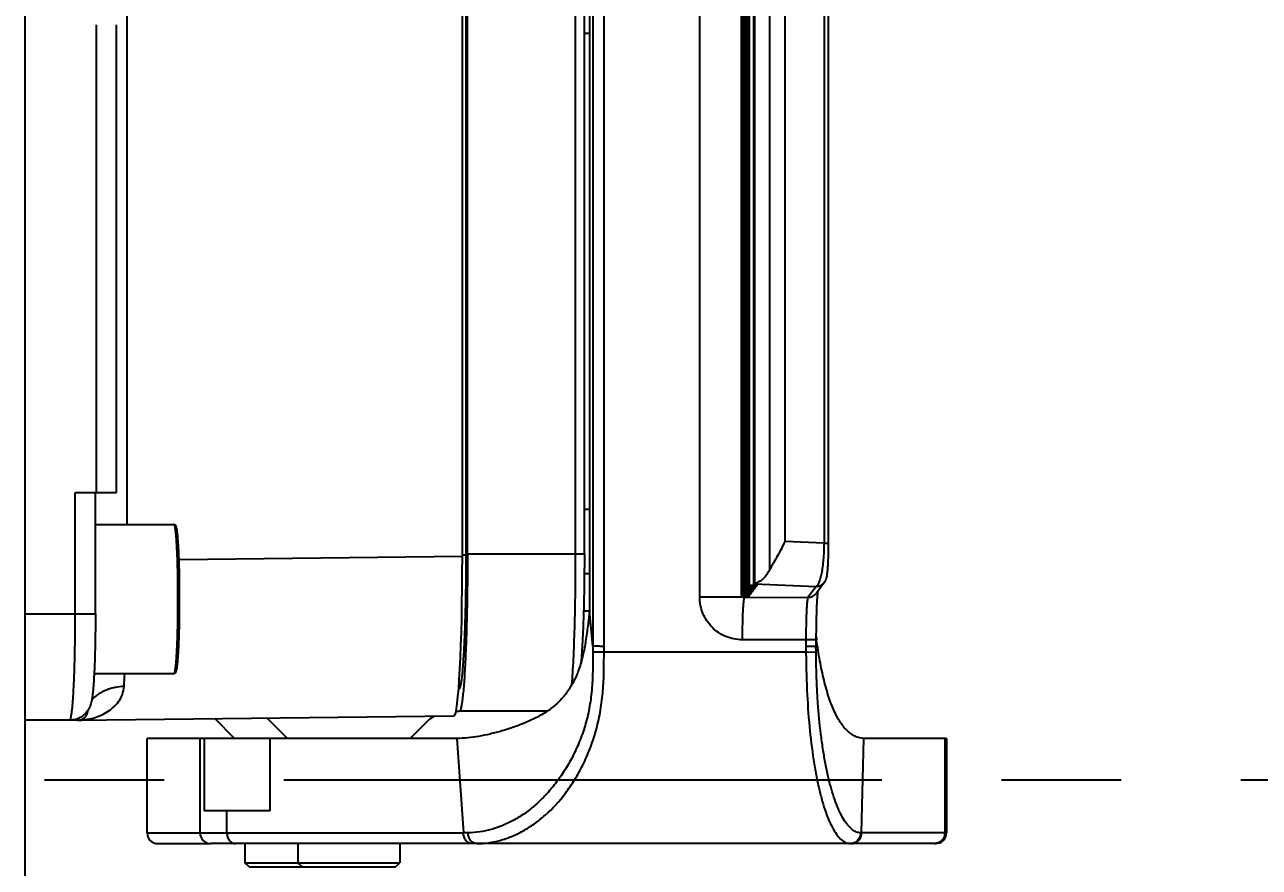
# Model space of a CAD drawing. Header units: millimetres. Extents: x 5828 to 6704, y 123 to 421.
# Drawn here: x 6440.183 to 6444.054, y 303.213 to 305.854 of the extents above; entities that cross this region are included whole.
import ezdxf

# ---------------------------------------------------------------- set-up
doc = ezdxf.new("R2010")
doc.units = ezdxf.units.MM
doc.linetypes.add('CENTER', pattern=[0.6, 0.375, -0.075, 0.075, -0.075])
for name, color, linetype in [('中心线', 7, 'Continuous'), ('外形图', 7, 'Continuous'), ('尺寸标注', 7, 'Continuous')]:
    doc.layers.add(name, color=color, linetype=linetype)
doc.styles.add('微软雅黑', font='msyh.ttc', dxfattribs={"height": 1.5})
doc.dimstyles.new('尺寸标注_1_15比例', dxfattribs={"dimtxt": 1.5, "dimasz": 1.25, "dimexe": 0.5, "dimexo": 0.4, "dimgap": 0.5, "dimtad": 1, "dimdec": 1, "dimlfac": 15, "dimdsep": 46, "dimtxsty": '微软雅黑', "dimcen": 0.09, "dimadec": 0, "dimazin": 0, "dimtp": 0.01, "dimtm": 0.01, "dimtfac": 1, "dimtdec": 1, "dimtofl": 0, "dimtmove": 0, "dimatfit": 3, "dimfxl": 1, "dimtolj": 1, "dimarcsym": 0})

# ---------------------------------------------------------------- blocks, each defined once
blk = doc.blocks.new('*D773')
at = {"layer": 'Defpoints', "color": 0}
for p in [(6427.2498, 307.0871), (6427.2498, 299.8871), (6451.6761, 299.8871)]:
    blk.add_point(p, dxfattribs=at)
at = {"layer": '尺寸标注', "color": 0, "lineweight": -2}
for p, q in [((6451.6761, 307.0871), (6451.6761, 319.3456)), ((6427.6498, 307.0871), (6452.1761, 307.0871)), ((6451.6761, 305.8371), (6451.6761, 301.1371)), ((6427.6498, 299.8871), (6452.1761, 299.8871))]:
    blk.add_line(p, q, dxfattribs=at)
at = {"layer": '尺寸标注', "color": 0}
for points in [[(6451.8844, 305.8371), (6451.4677, 305.8371), (6451.6761, 307.0871)], [(6451.4677, 301.1371), (6451.8844, 301.1371), (6451.6761, 299.8871)]]:
    blk.add_solid(points, dxfattribs=at)
at = {"layer": '尺寸标注', "color": 0, "insert": (6450.3965, 314.5562), "char_height": 1.5, "attachment_point": 5, "rotation": 90, "style": '微软雅黑'}
blk.add_mtext('\\A1;\\A1;108±0.05', dxfattribs=at)
blk = doc.blocks.new('*D774')
at = {"layer": 'Defpoints', "color": 0}
for p in [(6436.4498, 308.0871), (6436.4498, 298.8871), (6458.2523, 298.8871)]:
    blk.add_point(p, dxfattribs=at)
at = {"layer": '尺寸标注', "color": 0, "lineweight": -2}
for p, q in [((6436.8498, 308.0871), (6458.7523, 308.0871)), ((6458.2523, 306.8371), (6458.2523, 300.1371)), ((6436.8498, 298.8871), (6458.7523, 298.8871))]:
    blk.add_line(p, q, dxfattribs=at)
at = {"layer": '尺寸标注', "color": 0}
for points in [[(6458.4607, 306.8371), (6458.044, 306.8371), (6458.2523, 308.0871)], [(6458.044, 300.1371), (6458.4607, 300.1371), (6458.2523, 298.8871)]]:
    blk.add_solid(points, dxfattribs=at)
at = {"layer": '尺寸标注', "color": 0, "insert": (6456.9733, 303.4871), "char_height": 1.5, "attachment_point": 5, "rotation": 90, "style": '微软雅黑'}
blk.add_mtext('\\A1;138', dxfattribs=at)
blk = doc.blocks.new('*D775')
at = {"layer": 'Defpoints', "color": 0}
for p in [(6440.1832, 318.1929), (6440.1832, 306.4204), (6426.0108, 303.4871)]:
    blk.add_point(p, dxfattribs=at)
at = {"layer": '尺寸标注', "color": 0, "lineweight": -2}
for p, q in [((6426.0108, 303.8871), (6426.0108, 318.6929)), ((6440.1832, 306.8204), (6440.1832, 318.6929)), ((6427.2608, 318.1929), (6438.9332, 318.1929))]:
    blk.add_line(p, q, dxfattribs=at)
at = {"layer": '尺寸标注', "color": 0}
for points in [[(6427.2608, 318.4013), (6427.2608, 317.9846), (6426.0108, 318.1929)], [(6438.9332, 317.9846), (6438.9332, 318.4013), (6440.1832, 318.1929)]]:
    blk.add_solid(points, dxfattribs=at)
at = {"layer": '尺寸标注', "color": 0, "insert": (6433.097, 319.472), "char_height": 1.5, "attachment_point": 5, "style": '微软雅黑'}
blk.add_mtext('\\A1;212.6', dxfattribs=at)

msp = doc.modelspace()

# ---------------------------------------------------------------- linework, layer by layer
at = {"layer": '中心线', "linetype": 'CENTER', "ltscale": 5}
msp.add_line((6404.9955, 303.4871), (6447.9039, 303.4871), dxfattribs=at)
at = {"layer": '外形图', "color": 7, "linetype": 'Continuous'}
for p, q in [((6440.1832, 307.1537), (6440.1832, 299.8204)), ((6441.9648, 306.3353), (6441.9648, 303.9055)), ((6441.9998, 303.8871), (6441.9998, 306.3357)), ((6441.9544, 306.2242), (6441.9544, 304.0166)), ((6442.2995, 304.0594), (6442.2995, 306.1814)), ((6442.4309, 304.0642), (6442.4309, 306.1766)), ((6442.4336, 304.0677), (6442.4336, 306.1731)), ((6442.4363, 304.0713), (6442.4363, 306.1695)), ((6442.4389, 304.0749), (6442.4389, 306.1659)), ((6442.4416, 304.0785), (6442.4416, 306.1623)), ((6442.4443, 304.0821), (6442.4443, 306.1587)), ((6442.447, 304.0857), (6442.447, 306.1551)), ((6442.4497, 304.0893), (6442.4497, 306.1515)), ((6442.4524, 304.0929), (6442.4524, 306.1479)), ((6442.4551, 304.0965), (6442.4551, 306.1443)), ((6442.4694, 304.0993), (6442.4694, 306.1415)), ((6442.4717, 304.1026), (6442.4717, 306.1382)), ((6442.5196, 304.1468), (6442.5196, 306.094)), ((6441.5553, 304.187), (6441.5553, 306.0538)), ((6441.5674, 304.1921), (6441.5674, 306.0487)), ((6441.5714, 304.1954), (6441.5714, 306.0454)), ((6441.9105, 304.1954), (6441.9105, 306.0454)), ((6441.9378, 304.1954), (6441.9378, 306.0454)), ((6442.6891, 306.0126), (6442.6891, 304.2282)), ((6442.566, 306.007), (6442.566, 304.2338)), ((6440.5047, 304.2871), (6440.5047, 305.9537)), ((6440.4083, 304.3871), (6440.4083, 305.8537)), ((6440.4715, 304.3871), (6440.4715, 305.8537)), ((6441.9378, 305.8271), (6441.9544, 305.8271)), ((6440.3417, 304.3871), (6440.4715, 304.3871)), ((6440.3417, 304.0071), (6440.3417, 304.3871)), ((6440.4049, 304.0071), (6440.4049, 304.3871)), ((6441.9544, 304.3337), (6441.9378, 304.3337)), ((6440.4049, 304.2871), (6440.6505, 304.2871)), ((6442.6891, 304.2282), (6442.566, 304.2338)), ((6441.5553, 304.1921), (6441.5674, 304.1921)), ((6441.5714, 304.1954), (6441.9378, 304.1954)), ((6442.6891, 304.2282), (6442.7034, 304.2282)), ((6441.5553, 304.187), (6440.6671, 304.1769)), ((6441.9376, 304.1337), (6441.9544, 304.1337)), ((6442.4389, 304.0749), (6442.4659, 304.0769)), ((6442.4416, 304.0785), (6442.4686, 304.0805)), ((6442.4659, 304.0769), (6442.4416, 304.0785)), ((6442.4443, 304.0821), (6442.4713, 304.084)), ((6442.4686, 304.0805), (6442.4443, 304.0821)), ((6442.447, 304.0857), (6442.474, 304.0876)), ((6442.4713, 304.084), (6442.447, 304.0857)), ((6442.4497, 304.0893), (6442.4767, 304.0912)), ((6442.474, 304.0876), (6442.4497, 304.0893)), ((6442.4524, 304.0929), (6442.4794, 304.0948)), ((6442.4767, 304.0912), (6442.4524, 304.0929)), ((6442.4551, 304.0965), (6442.4821, 304.0984)), ((6442.4794, 304.0948), (6442.4551, 304.0965)), ((6442.4712, 304.1016), (6442.4694, 304.0993)), ((6442.4821, 304.0984), (6442.4694, 304.0993)), ((6442.4712, 304.1016), (6442.6643, 304.0929)), ((6442.6643, 304.0929), (6442.6388, 304.0588)), ((6442.6909, 304.1062), (6442.6654, 304.0721)), ((6442.4309, 304.0642), (6442.4579, 304.0661)), ((6442.4552, 304.0625), (6442.4309, 304.0642)), ((6442.4336, 304.0677), (6442.4606, 304.0697)), ((6442.4579, 304.0661), (6442.4336, 304.0677)), ((6442.4363, 304.0713), (6442.4633, 304.0733)), ((6442.4606, 304.0697), (6442.4363, 304.0713)), ((6442.4633, 304.0733), (6442.4389, 304.0749)), ((6442.4392, 304.0589), (6442.6388, 304.0588)), ((6442.4396, 304.0594), (6442.4396, 304.0636)), ((6442.4411, 304.0615), (6442.4396, 304.0594)), ((6442.4411, 304.0615), (6442.4411, 304.0635)), ((6442.4411, 304.0615), (6442.4552, 304.0625)), ((6440.1832, 304.0071), (6440.4049, 304.0071)), ((6441.9355, 304.0166), (6441.9544, 304.0166)), ((6441.9648, 303.9055), (6441.9544, 304.0166)), ((6442.6639, 303.9258), (6442.4326, 303.9258)), ((6442.6323, 303.9258), (6442.6323, 303.9056)), ((6442.6639, 303.9258), (6442.6639, 303.9056)), ((6441.9997, 303.8871), (6441.9647, 303.8873)), ((6442.6324, 303.8871), (6441.9998, 303.8871)), ((6442.6325, 303.8871), (6442.6642, 303.8876)), ((6442.6642, 303.8876), (6442.6639, 303.9056)), ((6440.401, 303.8204), (6440.6505, 303.8204)), ((6441.5437, 303.7721), (6441.5454, 303.7721)), ((6441.5355, 303.7021), (6441.5456, 303.7021)), ((6441.8213, 303.7021), (6441.5456, 303.7021)), ((6440.349, 303.6737), (6440.1832, 303.6737)), ((6440.349, 303.6737), (6441.5292, 303.6871)), ((6440.3491, 303.6737), (6440.3496, 303.6737)), ((6440.3491, 303.6737), (6440.3502, 303.6737)), ((6440.3492, 303.6737), (6440.3502, 303.6738)), ((6440.3496, 303.6737), (6440.3502, 303.6738)), ((6440.8411, 303.6166), (6440.7791, 303.6786)), ((6441.0068, 303.6166), (6440.943, 303.6804)), ((6441.3921, 303.6166), (6441.4618, 303.6863)), ((6441.5382, 303.6166), (6440.5671, 303.6166)), ((6440.5671, 303.3204), (6440.5671, 303.6166)), ((6440.7328, 303.3204), (6440.7328, 303.6166)), ((6440.746, 303.6166), (6440.746, 303.3899)), ((6440.953, 303.3899), (6440.953, 303.6166)), ((6441.5382, 303.6166), (6441.5585, 303.3204)), ((6442.8068, 303.3204), (6442.8138, 303.6166)), ((6443.0729, 303.6166), (6442.8138, 303.6166)), ((6443.0678, 303.6166), (6443.0678, 303.3204)), ((6443.0729, 303.6166), (6443.0729, 303.3204)), ((6440.953, 303.3899), (6440.746, 303.3899)), ((6440.8172, 303.3204), (6440.8172, 303.3899)), ((6440.5671, 303.3204), (6440.8172, 303.3204)), ((6440.8172, 303.3204), (6441.5585, 303.3204)), ((6441.5735, 303.3207), (6441.5585, 303.3204)), ((6442.8068, 303.3204), (6442.8036, 303.3205)), ((6443.0729, 303.3204), (6442.8068, 303.3204)), ((6440.6004, 303.2871), (6440.7662, 303.2871)), ((6440.7662, 303.2871), (6440.7665, 303.2871)), ((6443.0394, 303.2871), (6440.7665, 303.2871)), ((6440.8737, 303.2871), (6440.8737, 303.2271)), ((6441.0395, 303.2871), (6441.0395, 303.2271)), ((6441.3595, 303.2871), (6441.3595, 303.2271)), ((6443.0389, 303.2871), (6443.0396, 303.2871)), ((6443.0394, 303.2871), (6443.0396, 303.2871)), ((6440.874, 303.2271), (6440.8737, 303.2271)), ((6440.8871, 303.2137), (6440.8737, 303.2271)), ((6440.874, 303.2271), (6441.0395, 303.2271)), ((6441.0397, 303.2271), (6441.0395, 303.2271)), ((6441.0528, 303.2137), (6441.0395, 303.2271)), ((6441.0397, 303.2271), (6441.3595, 303.2271)), ((6441.3461, 303.2137), (6441.3595, 303.2271)), ((6440.8871, 303.2137), (6440.8873, 303.2137)), ((6440.8873, 303.2137), (6441.0528, 303.2137)), ((6441.0528, 303.2137), (6441.053, 303.2137)), ((6441.053, 303.2137), (6441.3461, 303.2137))]:
    msp.add_line(p, q, dxfattribs=at)
for points in [[(6442.6909, 304.1062), (6442.6911, 304.1064), (6442.6925, 304.1085), (6442.6937, 304.1106), (6442.6948, 304.1126), (6442.6956, 304.1146), (6442.6963, 304.1165), (6442.6969, 304.1183), (6442.6974, 304.12), (6442.6978, 304.1216), (6442.6981, 304.1233), (6442.6985, 304.1249), (6442.6987, 304.1266), (6442.699, 304.1283), (6442.6993, 304.1302), (6442.6995, 304.1321), (6442.6998, 304.1342), (6442.7, 304.1364), (6442.7003, 304.1388), (6442.7005, 304.1414), (6442.7008, 304.1443), (6442.701, 304.1473), (6442.7012, 304.1506), (6442.7015, 304.1542), (6442.7017, 304.158), (6442.7019, 304.1622), (6442.7021, 304.1667), (6442.7023, 304.1715), (6442.7025, 304.1768), (6442.7027, 304.1824), (6442.7029, 304.1885), (6442.703, 304.1949), (6442.7031, 304.2015), (6442.7032, 304.2084), (6442.7033, 304.2154), (6442.7034, 304.2224), (6442.7034, 306.0126)], [(6442.6653, 303.8313), (6442.665, 303.8398), (6442.6645, 303.8642), (6442.6642, 303.8876)]]:
    msp.add_lwpolyline(points, dxfattribs=at)
for centre, radius, start, end in [((6442.6644, 304.1261), 0.0332, 269.9589, 323.1584), ((6442.6388, 304.092), 0.0332, 269.9589, 323.1584), ((6445.2855, 304.3056), 2.6473, 188.0079, 188.2452), ((6446.3016, 303.866), 4.3369, 179.4777, 179.7184), ((6437.4716, 303.9654), 3.0289, 356.4772, 357.256), ((6441.2755, 304.0119), 0.3785, 298.0581, 300.635), ((6440.6004, 303.3204), 0.0333, 180, 270.0158), ((6440.7661, 303.3204), 0.0333, 180, 270.0169), ((6443.0396, 303.3204), 0.0333, 270, 360), ((6443.0353, 303.3188), 0.0317, 270.0058, 277.1019), ((6443.0353, 303.3187), 0.0316, 277.104, 277.6546)]:
    msp.add_arc(centre, radius, start, end, dxfattribs=at)
msp.add_ellipse((6441.5291, 304.1871), major_axis=(0, 0.5), ratio=0.052351, start_param=-3.141002, end_param=-1.571093, dxfattribs=at)
for points, knots in [([(6440.669, 304.0537), (6440.669, 304.0686), (6440.6689, 304.0977), (6440.6683, 304.1336), (6440.6677, 304.1611), (6440.6671, 304.1802), (6440.6664, 304.1981), (6440.6654, 304.2191), (6440.6642, 304.2379), (6440.6628, 304.2544), (6440.6617, 304.264), (6440.6607, 304.2708), (6440.6599, 304.2753), (6440.6592, 304.278), (6440.6585, 304.2805), (6440.6574, 304.283), (6440.6557, 304.2852), (6440.6532, 304.2867), (6440.6515, 304.2871), (6440.6505, 304.2871)], [0, 0, 0, 0, 0.18708, 0.366922, 0.451939, 0.532584, 0.608081, 0.677714, 0.796857, 0.845325, 0.885896, 0.918477, 0.931885, 0.943594, 0.954064, 0.96449, 0.978197, 0.98814, 1, 1, 1, 1]), ([(6440.6505, 304.2871), (6440.6507, 304.2871), (6440.6511, 304.2868), (6440.6514, 304.2864), (6440.6519, 304.2857), (6440.6524, 304.2844), (6440.653, 304.2824), (6440.6535, 304.2799), (6440.6541, 304.2768), (6440.6547, 304.2733), (6440.6555, 304.2674), (6440.6564, 304.2589), (6440.6574, 304.2471), (6440.6583, 304.2335), (6440.6592, 304.2182), (6440.66, 304.2013), (6440.661, 304.1761), (6440.6619, 304.1419), (6440.6626, 304.0987), (6440.6627, 304.0689), (6440.6627, 304.0537)], [0, 0, 0, 0, 0.002822, 0.004789, 0.00724, 0.013733, 0.022453, 0.033438, 0.046693, 0.062201, 0.079936, 0.121933, 0.172317, 0.23062, 0.296294, 0.368715, 0.447192, 0.619258, 0.80591, 1, 1, 1, 1]), ([(6442.566, 304.2338), (6442.5628, 304.2261), (6442.5557, 304.2109), (6442.5437, 304.1888), (6442.5331, 304.1708), (6442.525, 304.1569), (6442.5213, 304.1501), (6442.5196, 304.1468)], [0, 0, 0, 0, 0.25281, 0.510186, 0.764524, 0.88618, 1, 1, 1, 1]), ([(6441.5454, 303.7721), (6441.5458, 303.7721), (6441.5465, 303.7725), (6441.5471, 303.7732), (6441.5479, 303.7746), (6441.5488, 303.7769), (6441.5499, 303.7804), (6441.5509, 303.785), (6441.5519, 303.7905), (6441.5529, 303.7969), (6441.5543, 303.8074), (6441.556, 303.8228), (6441.5578, 303.844), (6441.5595, 303.8684), (6441.5611, 303.896), (6441.5625, 303.9265), (6441.5643, 303.9719), (6441.5659, 304.0334), (6441.5672, 304.1112), (6441.5674, 304.1648), (6441.5674, 304.1921)], [0, 0, 0, 0, 0.002822, 0.004789, 0.00724, 0.013733, 0.022453, 0.033438, 0.046693, 0.062201, 0.079936, 0.121933, 0.172316, 0.23062, 0.296294, 0.368715, 0.447192, 0.619257, 0.80591, 1, 1, 1, 1]), ([(6441.5714, 304.1954), (6441.5714, 304.1633), (6441.5711, 304.1004), (6441.5697, 304.009), (6441.5677, 303.9368), (6441.5657, 303.8834), (6441.564, 303.8477), (6441.5621, 303.8153), (6441.5601, 303.7865), (6441.558, 303.7617), (6441.5561, 303.7436), (6441.5544, 303.7313), (6441.5532, 303.7237), (6441.552, 303.7172), (6441.5508, 303.7119), (6441.5496, 303.7077), (6441.5485, 303.705), (6441.5476, 303.7035), (6441.5468, 303.7025), (6441.5461, 303.7021), (6441.5456, 303.7021)], [0, 0, 0, 0, 0.19409, 0.380743, 0.552808, 0.631285, 0.703706, 0.76938, 0.827684, 0.878067, 0.920064, 0.937799, 0.953307, 0.966562, 0.977547, 0.986267, 0.99276, 0.995211, 0.997178, 1, 1, 1, 1]), ([(6441.899, 303.7855), (6441.9, 303.7977), (6441.9017, 303.824), (6441.9049, 303.8832), (6441.9078, 303.9677), (6441.91, 304.078), (6441.9105, 304.1555), (6441.9105, 304.1954)], [0, 0, 0, 0, 0.089564, 0.19272, 0.433503, 0.708048, 1, 1, 1, 1]), ([(6441.9378, 304.1954), (6441.9378, 304.1621), (6441.9374, 304.0975), (6441.9354, 304.0058), (6441.9327, 303.9357), (6441.9297, 303.8863), (6441.9279, 303.864), (6441.9269, 303.8535)], [0, 0, 0, 0, 0.292351, 0.565723, 0.804141, 0.907238, 1, 1, 1, 1]), ([(6442.6891, 304.2282), (6442.689, 304.211), (6442.6879, 304.1861), (6442.6846, 304.1547), (6442.6815, 304.1349), (6442.6784, 304.1206), (6442.6756, 304.1111), (6442.6735, 304.1054), (6442.6713, 304.1007), (6442.6691, 304.0971), (6442.6669, 304.0944), (6442.6652, 304.0932), (6442.6643, 304.0929)], [0, 0, 0, 0, 0.368461, 0.53307, 0.676862, 0.796295, 0.84625, 0.889545, 0.926208, 0.956428, 0.980677, 1, 1, 1, 1]), ([(6442.5196, 304.1468), (6442.5167, 304.141), (6442.5104, 304.1304), (6442.4988, 304.117), (6442.4878, 304.1088), (6442.4786, 304.1045), (6442.474, 304.1031), (6442.4717, 304.1026)], [0, 0, 0, 0, 0.288411, 0.549279, 0.784217, 0.893908, 1, 1, 1, 1]), ([(6442.4712, 304.1016), (6442.4713, 304.1018), (6442.4714, 304.1021), (6442.4716, 304.1024), (6442.4717, 304.1026)], [0, 0, 0, 0, 0.467511, 1, 1, 1, 1]), ([(6442.6693, 304.0773), (6442.6688, 304.0743), (6442.6681, 304.0668), (6442.6671, 304.0539), (6442.6662, 304.0376), (6442.6651, 304.0109), (6442.6642, 303.9733), (6442.6639, 303.9421), (6442.6639, 303.9258)], [0, 0, 0, 0, 0.060906, 0.147942, 0.256466, 0.382987, 0.676462, 1, 1, 1, 1]), ([(6440.6505, 303.8204), (6440.6515, 303.8204), (6440.6532, 303.8207), (6440.6557, 303.8222), (6440.6574, 303.8244), (6440.6585, 303.8269), (6440.6592, 303.8294), (6440.6599, 303.8322), (6440.6607, 303.8367), (6440.6617, 303.8435), (6440.6628, 303.8531), (6440.6642, 303.8696), (6440.6654, 303.8884), (6440.6664, 303.9093), (6440.6671, 303.9273), (6440.6677, 303.9464), (6440.6683, 303.9738), (6440.6689, 304.0097), (6440.669, 304.0389), (6440.669, 304.0537)], [0, 0, 0, 0, 0.01186, 0.021803, 0.03551, 0.045936, 0.056406, 0.068115, 0.081523, 0.114105, 0.154676, 0.203144, 0.322288, 0.391921, 0.467418, 0.548062, 0.633079, 0.812921, 1, 1, 1, 1]), ([(6440.6627, 304.0537), (6440.6627, 304.0386), (6440.6626, 304.0088), (6440.6619, 303.9656), (6440.661, 303.9314), (6440.66, 303.9062), (6440.6592, 303.8893), (6440.6583, 303.8739), (6440.6574, 303.8603), (6440.6564, 303.8486), (6440.6555, 303.84), (6440.6547, 303.8342), (6440.6541, 303.8306), (6440.6535, 303.8276), (6440.653, 303.825), (6440.6524, 303.8231), (6440.6519, 303.8218), (6440.6514, 303.8211), (6440.6511, 303.8206), (6440.6507, 303.8204), (6440.6505, 303.8204)], [0, 0, 0, 0, 0.19409, 0.380743, 0.552808, 0.631285, 0.703706, 0.76938, 0.827683, 0.878067, 0.920064, 0.937799, 0.953307, 0.966562, 0.977547, 0.986267, 0.99276, 0.995211, 0.997178, 1, 1, 1, 1]), ([(6442.4388, 304.0594), (6442.4385, 304.0592), (6442.4378, 304.0588), (6442.4366, 304.0587), (6442.4351, 304.0588), (6442.4333, 304.0591), (6442.4313, 304.0594), (6442.4289, 304.0596), (6442.4263, 304.0596), (6442.4224, 304.0596), (6442.4168, 304.0595), (6442.4093, 304.0594), (6442.401, 304.0594), (6442.3883, 304.0595), (6442.3708, 304.0594), (6442.3482, 304.0594), (6442.3242, 304.0594), (6442.3078, 304.0594), (6442.2995, 304.0594)], [0, 0, 0, 0, 0.007558, 0.016239, 0.02693, 0.039749, 0.054578, 0.071301, 0.089904, 0.110381, 0.156806, 0.210204, 0.270104, 0.335973, 0.483278, 0.6469, 0.821256, 1, 1, 1, 1]), ([(6442.4326, 303.9258), (6442.4239, 303.9258), (6442.4064, 303.9275), (6442.3813, 303.9352), (6442.3581, 303.9476), (6442.3378, 303.9644), (6442.3211, 303.9848), (6442.3088, 304.008), (6442.3012, 304.0332), (6442.2995, 304.0507), (6442.2995, 304.0594)], [0, 0, 0, 0, 0.124913, 0.249841, 0.374793, 0.499776, 0.624794, 0.749843, 0.874916, 1, 1, 1, 1]), ([(6442.4391, 304.0588), (6442.4391, 304.0587), (6442.439, 304.0587), (6442.4389, 304.0585), (6442.4388, 304.0584), (6442.4387, 304.0581), (6442.4386, 304.0578), (6442.4384, 304.0573), (6442.4383, 304.0568), (6442.438, 304.0559), (6442.4378, 304.0546), (6442.4375, 304.0529), (6442.4372, 304.0509), (6442.4369, 304.0486), (6442.4364, 304.045), (6442.436, 304.0399), (6442.4354, 304.033), (6442.4349, 304.0252), (6442.4345, 304.0165), (6442.434, 304.0069), (6442.4335, 303.9929), (6442.433, 303.9741), (6442.4327, 303.9504), (6442.4326, 303.9341), (6442.4326, 303.9258)], [0, 0, 0, 0, 0.001068, 0.002294, 0.003579, 0.005008, 0.008251, 0.011997, 0.016259, 0.02104, 0.032162, 0.045362, 0.060625, 0.077925, 0.097229, 0.141695, 0.193654, 0.252666, 0.318222, 0.38975, 0.466627, 0.633696, 0.813585, 1, 1, 1, 1]), ([(6442.4396, 304.0594), (6442.4396, 304.0594), (6442.4395, 304.0593), (6442.4393, 304.0592), (6442.4392, 304.059), (6442.4392, 304.0589)], [0, 0, 0, 0, 0.254772, 0.541064, 1, 1, 1, 1]), ([(6442.6388, 304.0588), (6442.6387, 304.0586), (6442.6384, 304.0581), (6442.638, 304.0568), (6442.6374, 304.0544), (6442.6368, 304.0506), (6442.6362, 304.0458), (6442.6357, 304.0399), (6442.6351, 304.033), (6442.6346, 304.0252), (6442.634, 304.013), (6442.6333, 303.9961), (6442.6328, 303.9741), (6442.6324, 303.9504), (6442.6323, 303.9341), (6442.6323, 303.9258)], [0, 0, 0, 0, 0.005001, 0.011985, 0.032146, 0.060615, 0.097229, 0.141705, 0.193675, 0.252695, 0.318254, 0.466659, 0.63372, 0.813598, 1, 1, 1, 1]), ([(6440.4049, 304.0071), (6440.4049, 303.9869), (6440.4047, 303.9476), (6440.4037, 303.8911), (6440.4023, 303.8471), (6440.4008, 303.8153), (6440.3996, 303.7946), (6440.3983, 303.7762), (6440.3968, 303.7602), (6440.395, 303.746), (6440.3926, 303.732), (6440.389, 303.7193), (6440.3833, 303.7074), (6440.3759, 303.697), (6440.3657, 303.6873), (6440.3533, 303.6797), (6440.3392, 303.6748), (6440.3293, 303.6737), (6440.3243, 303.6737)], [0, 0, 0, 0, 0.162141, 0.316339, 0.455207, 0.516897, 0.572596, 0.621939, 0.664932, 0.702374, 0.737201, 0.778997, 0.808182, 0.843122, 0.881107, 0.920342, 0.960079, 1, 1, 1, 1]), ([(6440.3243, 303.6737), (6440.3246, 303.6737), (6440.3251, 303.674), (6440.3256, 303.6747), (6440.3263, 303.6757), (6440.327, 303.6776), (6440.3278, 303.6804), (6440.3286, 303.684), (6440.3294, 303.6883), (6440.3302, 303.6935), (6440.3314, 303.7018), (6440.3327, 303.714), (6440.3341, 303.7308), (6440.3355, 303.7502), (6440.3367, 303.7721), (6440.3379, 303.7963), (6440.3392, 303.8323), (6440.3406, 303.8811), (6440.3415, 303.9429), (6440.3417, 303.9854), (6440.3417, 304.0071)], [0, 0, 0, 0, 0.002822, 0.004789, 0.00724, 0.013733, 0.022453, 0.033438, 0.046693, 0.062201, 0.079936, 0.121933, 0.172317, 0.23062, 0.296294, 0.368715, 0.447192, 0.619257, 0.80591, 1, 1, 1, 1]), ([(6441.9544, 304.0166), (6441.9525, 304.0007), (6441.9487, 303.9691), (6441.9423, 303.9223), (6441.9338, 303.877), (6441.9236, 303.8409), (6441.9132, 303.8138), (6441.9013, 303.7885), (6441.8833, 303.7594), (6441.8611, 303.7338), (6441.8411, 303.7161), (6441.8251, 303.7042), (6441.8082, 303.6934), (6441.7848, 303.6803), (6441.7544, 303.6661), (6441.7172, 303.6518), (6441.6798, 303.6399), (6441.6429, 303.6302), (6441.5961, 303.6205), (6441.561, 303.6166), (6441.5382, 303.6166)], [0, 0, 0, 0, 0.073578, 0.146188, 0.216905, 0.285046, 0.318072, 0.350424, 0.413317, 0.474618, 0.505102, 0.535674, 0.566407, 0.597228, 0.658841, 0.720043, 0.780287, 0.838933, 0.89531, 1, 1, 1, 1]), ([(6442.8138, 303.6166), (6442.8057, 303.6166), (6442.7929, 303.6199), (6442.7772, 303.6284), (6442.765, 303.6376), (6442.7532, 303.6494), (6442.7421, 303.6638), (6442.7317, 303.6807), (6442.7219, 303.7), (6442.7127, 303.7217), (6442.7042, 303.7456), (6442.6963, 303.7716), (6442.6862, 303.8097), (6442.6754, 303.8613), (6442.6687, 303.9039), (6442.6655, 303.926)], [0, 0, 0, 0, 0.066808, 0.105207, 0.147033, 0.192579, 0.242322, 0.296756, 0.356221, 0.420863, 0.490649, 0.565402, 0.644822, 0.815971, 1, 1, 1, 1]), ([(6441.9647, 303.8873), (6441.9646, 303.867), (6441.9644, 303.827), (6441.9616, 303.768), (6441.9541, 303.7111), (6441.9409, 303.657), (6441.9229, 303.6061), (6441.9011, 303.5586), (6441.8759, 303.515), (6441.848, 303.4755), (6441.818, 303.44), (6441.7862, 303.4088), (6441.7527, 303.3823), (6441.7179, 303.3604), (6441.6824, 303.3432), (6441.6463, 303.3306), (6441.61, 303.3229), (6441.5856, 303.3209), (6441.5735, 303.3207)], [0, 0, 0, 0, 0.079828, 0.157336, 0.232391, 0.305201, 0.376037, 0.444576, 0.510406, 0.57384, 0.634749, 0.693002, 0.748898, 0.80261, 0.854226, 0.904041, 0.952466, 1, 1, 1, 1]), ([(6441.6005, 303.2871), (6441.6127, 303.2871), (6441.6373, 303.2888), (6441.674, 303.2964), (6441.7106, 303.3089), (6441.7466, 303.3264), (6441.782, 303.3487), (6441.8287, 303.3859), (6441.871, 303.4327), (6441.9081, 303.487), (6441.9338, 303.5336), (6441.9524, 303.5755), (6441.9653, 303.6112), (6441.974, 303.6392), (6441.9814, 303.6682), (6441.9875, 303.698), (6441.9922, 303.7285), (6441.995, 303.7543), (6441.9967, 303.7752), (6441.9977, 303.791), (6441.9986, 303.8069), (6441.9991, 303.8229), (6441.9991, 303.8389), (6441.9991, 303.8603), (6441.9995, 303.8764), (6441.9997, 303.8871)], [0, 0, 0, 0, 0.045746, 0.092431, 0.140543, 0.190508, 0.242669, 0.297248, 0.414469, 0.477755, 0.544246, 0.613934, 0.649945, 0.686691, 0.724128, 0.762209, 0.800874, 0.840051, 0.859804, 0.879655, 0.899587, 0.919584, 0.939636, 0.959734, 1, 1, 1, 1]), ([(6441.9998, 303.9051), (6441.9956, 303.9052), (6441.9893, 303.9052), (6441.9813, 303.9053), (6441.9761, 303.9054), (6441.9718, 303.9054), (6441.9684, 303.9054), (6441.9662, 303.9055), (6441.9652, 303.9055), (6441.9648, 303.9055)], [0, 0, 0, 0, 0.366848, 0.535511, 0.685574, 0.811293, 0.907857, 0.97157, 1, 1, 1, 1]), ([(6442.6323, 303.9056), (6442.6344, 303.9056), (6442.6385, 303.9056), (6442.6444, 303.9056), (6442.649, 303.9056), (6442.6524, 303.9056), (6442.6547, 303.9056), (6442.6567, 303.9056), (6442.6586, 303.9056), (6442.6601, 303.9056), (6442.6614, 303.9056), (6442.6624, 303.9056), (6442.663, 303.9056), (6442.6633, 303.9056), (6442.6635, 303.9056), (6442.6638, 303.9056), (6442.6638, 303.9056), (6442.6639, 303.9056), (6442.6639, 303.9056)], [0, 0, 0, 0, 0.197806, 0.38652, 0.559371, 0.637879, 0.710151, 0.775535, 0.833443, 0.883355, 0.924821, 0.957468, 0.970389, 0.981002, 0.989282, 0.995212, 0.99878, 1, 1, 1, 1]), ([(6442.6325, 303.8871), (6442.6328, 303.8671), (6442.6335, 303.8273), (6442.636, 303.7494), (6442.6421, 303.6566), (6442.6529, 303.568), (6442.6641, 303.5031), (6442.6731, 303.4599), (6442.683, 303.4209), (6442.6938, 303.3864), (6442.7053, 303.3568), (6442.7174, 303.3322), (6442.7301, 303.3127), (6442.7415, 303.3002), (6442.7509, 303.2933), (6442.7576, 303.2897), (6442.7644, 303.2876), (6442.769, 303.2871), (6442.7712, 303.2871)], [0, 0, 0, 0, 0.093945, 0.186928, 0.366258, 0.531033, 0.606099, 0.675449, 0.738591, 0.795156, 0.84492, 0.887806, 0.923949, 0.953811, 0.966709, 0.978505, 0.98948, 1, 1, 1, 1]), ([(6442.8036, 303.3205), (6442.8015, 303.3206), (6442.7972, 303.3211), (6442.7883, 303.3238), (6442.7772, 303.3305), (6442.7648, 303.3426), (6442.7527, 303.3591), (6442.741, 303.3799), (6442.7299, 303.4048), (6442.7194, 303.4337), (6442.7097, 303.4665), (6442.7007, 303.5029), (6442.6926, 303.5426), (6442.6853, 303.5854), (6442.6767, 303.6474), (6442.6706, 303.7122), (6442.6669, 303.7794), (6442.6657, 303.8139), (6442.6653, 303.8313)], [0, 0, 0, 0, 0.011575, 0.023594, 0.050066, 0.081251, 0.118136, 0.161235, 0.210728, 0.266583, 0.328703, 0.396931, 0.470866, 0.549935, 0.633533, 0.81175, 0.904992, 1, 1, 1, 1]), ([(6440.3502, 303.6737), (6440.3583, 303.6739), (6440.3744, 303.6751), (6440.3981, 303.68), (6440.4208, 303.688), (6440.4423, 303.6992), (6440.4618, 303.7136), (6440.4784, 303.7318), (6440.4906, 303.7539), (6440.4942, 303.7707), (6440.4947, 303.7793)], [0, 0, 0, 0, 0.12414, 0.247242, 0.370146, 0.493324, 0.617082, 0.74136, 0.867747, 1, 1, 1, 1]), ([(6440.4947, 303.7793), (6440.4855, 303.7791), (6440.4714, 303.7776), (6440.4531, 303.7733), (6440.4395, 303.7686), (6440.4264, 303.7626), (6440.4141, 303.7554), (6440.403, 303.747), (6440.3964, 303.7405), (6440.3933, 303.7372)], [0, 0, 0, 0, 0.246029, 0.373015, 0.501132, 0.629204, 0.755796, 0.879662, 1, 1, 1, 1]), ([(6440.3502, 303.6738), (6440.3538, 303.6739), (6440.3611, 303.6754), (6440.3693, 303.68), (6440.3748, 303.6855), (6440.3783, 303.6908), (6440.3808, 303.6974), (6440.3814, 303.7023), (6440.3815, 303.705)], [0, 0, 0, 0, 0.223263, 0.449655, 0.569203, 0.696681, 0.836687, 1, 1, 1, 1]), ([(6440.8172, 303.3204), (6440.8172, 303.3161), (6440.8186, 303.3076), (6440.8244, 303.2966), (6440.8321, 303.2901), (6440.8391, 303.2875), (6440.8427, 303.2871), (6440.8445, 303.2871)], [0, 0, 0, 0, 0.272026, 0.531499, 0.772108, 0.887072, 1, 1, 1, 1]), ([(6441.5858, 303.2871), (6441.584, 303.2871), (6441.5804, 303.2875), (6441.5734, 303.2901), (6441.5657, 303.2966), (6441.5598, 303.3076), (6441.5585, 303.3161), (6441.5585, 303.3204)], [0, 0, 0, 0, 0.112927, 0.227889, 0.468495, 0.727973, 1, 1, 1, 1]), ([(6441.6005, 303.2871), (6441.5988, 303.2871), (6441.5954, 303.2875), (6441.5903, 303.2893), (6441.5854, 303.2925), (6441.5811, 303.2969), (6441.5776, 303.3023), (6441.5744, 303.3101), (6441.5735, 303.3165), (6441.5735, 303.3207)], [0, 0, 0, 0, 0.104257, 0.216562, 0.337779, 0.466728, 0.6014, 0.738149, 1, 1, 1, 1]), ([(6442.8036, 303.3205), (6442.8036, 303.3163), (6442.8025, 303.3099), (6442.7985, 303.3021), (6442.7944, 303.2967), (6442.7891, 303.2924), (6442.7816, 303.2883), (6442.7753, 303.2871), (6442.7712, 303.2871)], [0, 0, 0, 0, 0.242637, 0.372706, 0.50469, 0.635882, 0.763805, 1, 1, 1, 1]), ([(6442.7744, 303.2871), (6442.7786, 303.2871), (6442.7872, 303.2888), (6442.798, 303.2963), (6442.8051, 303.3073), (6442.8068, 303.3161), (6442.8068, 303.3204)], [0, 0, 0, 0, 0.246659, 0.495286, 0.746675, 1, 1, 1, 1]), ([(6443.0678, 303.3204), (6443.0678, 303.3164), (6443.0664, 303.3084), (6443.0603, 303.298), (6443.051, 303.2904), (6443.0434, 303.2879), (6443.0395, 303.2873)], [0, 0, 0, 0, 0.252729, 0.503964, 0.752939, 1, 1, 1, 1])]:
    msp.add_open_spline(points, degree=3, knots=knots, dxfattribs=at)
msp.add_open_spline([(6442.6323, 303.9056), (6442.6324, 303.8994), (6442.6325, 303.8932), (6442.6324, 303.8871)], degree=3, dxfattribs=at)

# ---------------------------------------------------------------- dimensions: what is measured, and where the dimension line sits
at = {"layer": '尺寸标注'}
dim = msp.add_linear_dim(base=(6440.1832, 318.1929), p1=(6426.0108, 303.4871), p2=(6440.1832, 306.4204), dimstyle='尺寸标注_1_15比例', dxfattribs=at)
dim.commit()
dim.dimension.update_dxf_attribs({"geometry": '*D775', "text_midpoint": (6433.097, 319.472)})
dim = msp.add_linear_dim(base=(6451.6761, 299.8871), p1=(6427.2498, 307.0871), p2=(6427.2498, 299.8871), angle=90, text='\\A1;<>±0.05', dimstyle='尺寸标注_1_15比例', override={"dimtxsty": '微软雅黑'}, dxfattribs=at)
dim.commit()
dim.dimension.update_dxf_attribs({"geometry": '*D773', "text_midpoint": (6451.6761, 314.5562), "dimtype": 160})
dim = msp.add_linear_dim(base=(6458.2523, 298.8871), p1=(6436.4498, 308.0871), p2=(6436.4498, 298.8871), angle=90, dimstyle='尺寸标注_1_15比例', dxfattribs=at)
dim.commit()
dim.dimension.update_dxf_attribs({"geometry": '*D774', "text_midpoint": (6456.9733, 303.4871)})

doc.saveas('drawing.dxf')
